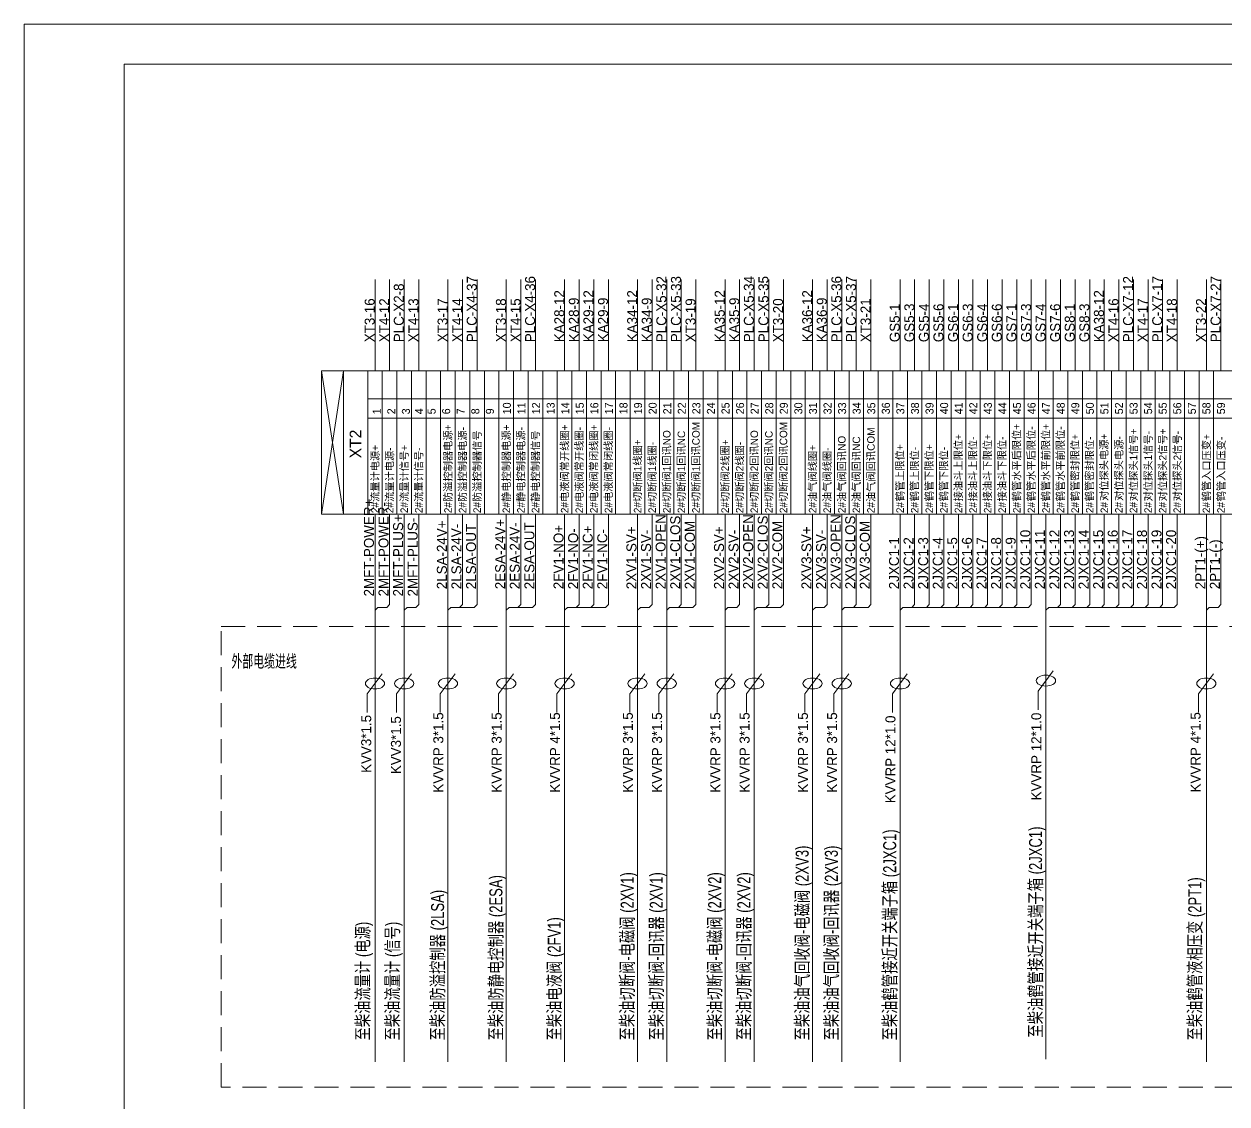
# Model space of a CAD drawing. Header units: millimetres. Extents: x 32721 to 72822, y 57624 to 123188.
# Drawn here: x 32721 to 34725, y 62253 to 64052 of the extents above; entities that cross this region are included whole.
import ezdxf
from ezdxf.enums import TextEntityAlignment as Align

# ---------------------------------------------------------------- set-up
doc = ezdxf.new("R2010")
doc.units = ezdxf.units.MM
doc.header["$LTSCALE"] = 10
doc.linetypes.add('AUDIT_D_061228083857-4', pattern=[6, 4, -2])
for name, color, linetype, lineweight in [('1轮廓实线层', 7, 'Continuous', 18), ('2细线层', 4, 'Continuous', 18), ('图框层', 7, 'Continuous', 18)]:
    doc.layers.add(name, color=color, linetype=linetype, lineweight=lineweight)
doc.styles.add('PC_TEXTSTYLE', font='', dxfattribs={"width": 0.8})
doc.styles.add('样式 1', font='SIMYOU.TTF', dxfattribs={"width": 0.75})
doc.styles.get('PC_TEXTSTYLE').set_extended_font_data('幼圆')

msp = doc.modelspace()

# ---------------------------------------------------------------- linework, layer by layer
at = {"layer": '1轮廓实线层'}
for p, q in [((33305.4, 63474), (33305.4, 63626.12)), ((33329.7, 63474), (33329.7, 63626.12)), ((33354, 63474), (33354, 63626.12)), ((33378.3, 63474), (33378.3, 63626.12)), ((33426.9, 63474), (33426.9, 63626.12)), ((33451.2, 63474), (33451.2, 63626.12)), ((33475.5, 63474), (33475.5, 63626.12)), ((33524.1, 63474), (33524.1, 63626.12)), ((33548.4, 63474), (33548.4, 63626.12)), ((33572.7, 63474), (33572.7, 63626.12)), ((33621.3, 63474), (33621.3, 63626.12)), ((33645.6, 63474), (33645.6, 63626.12)), ((33669.9, 63474), (33669.9, 63626.12)), ((33694.2, 63474), (33694.2, 63626.12)), ((33742.8, 63474), (33742.8, 63626.12)), ((33767.1, 63474), (33767.1, 63626.12)), ((33791.4, 63474), (33791.4, 63626.12)), ((33815.7, 63474), (33815.7, 63626.12)), ((33840, 63474), (33840, 63626.12)), ((33888.6, 63474), (33888.6, 63626.12)), ((33912.9, 63474), (33912.9, 63626.12)), ((33937.2, 63474), (33937.2, 63626.12)), ((33961.5, 63474), (33961.5, 63626.12)), ((33985.8, 63474), (33985.8, 63626.12)), ((34034.4, 63474), (34034.4, 63626.12)), ((34058.7, 63474), (34058.7, 63626.12)), ((34083, 63474), (34083, 63626.12)), ((34107.3, 63474), (34107.3, 63626.12)), ((34131.6, 63474), (34131.6, 63626.12)), ((34180.2, 63474), (34180.2, 63626.12)), ((34204.5, 63474), (34204.5, 63626.12)), ((34228.8, 63474), (34228.8, 63626.12)), ((34253.1, 63474), (34253.1, 63626.12)), ((34277.4, 63474), (34277.4, 63626.12)), ((34301.7, 63474), (34301.7, 63626.12)), ((34326, 63474), (34326, 63626.12)), ((34350.3, 63474), (34350.3, 63626.12)), ((34374.6, 63474), (34374.6, 63626.12)), ((34398.9, 63474), (34398.9, 63626.12)), ((34423.2, 63474), (34423.2, 63626.12)), ((34447.5, 63474), (34447.5, 63626.12)), ((34471.8, 63474), (34471.8, 63626.12)), ((34496.1, 63474), (34496.1, 63626.12)), ((34520.4, 63474), (34520.4, 63626.12)), ((34544.7, 63474), (34544.7, 63626.12)), ((34569, 63474), (34569, 63626.12)), ((34593.3, 63474), (34593.3, 63626.12)), ((34617.6, 63474), (34617.6, 63626.12)), ((34641.9, 63474), (34641.9, 63626.12)), ((34690.5, 63474), (34690.5, 63626.12)), ((34714.8, 63474), (34714.8, 63626.12)), ((33216.52, 63474), (33252.97, 63235.13)), ((33216.52, 63235.13), (33252.97, 63474)), ((33216.52, 63474), (33216.52, 63279.6)), ((33216.52, 63474), (33216.52, 63279.6)), ((33216.52, 63474), (33216.52, 63279.6)), ((33216.52, 63474), (33216.52, 63279.6)), ((33216.52, 63474), (33216.52, 63279.6)), ((33216.52, 63474), (33216.52, 63279.6)), ((33216.52, 63474), (33216.52, 63279.6)), ((33216.52, 63474), (33216.52, 63279.6)), ((33216.52, 63474), (33216.52, 63279.6)), ((33216.52, 63474), (33216.52, 63279.6)), ((33252.97, 63474), (33293.25, 63474)), ((33252.97, 63474), (33252.97, 63279.6)), ((33252.97, 63474), (33252.97, 63279.6)), ((33252.97, 63279.6), (33252.97, 63474)), ((33293.25, 63474), (33293.25, 63235.13)), ((33293.25, 63474), (36573.75, 63474)), ((33317.55, 63474), (33317.55, 63235.13)), ((33341.85, 63474), (33341.85, 63235.13)), ((33366.15, 63474), (33366.15, 63235.13)), ((33390.45, 63474), (33390.45, 63235.13)), ((33414.75, 63474), (33414.75, 63235.13)), ((33439.05, 63474), (33439.05, 63235.13)), ((33463.35, 63474), (33463.35, 63235.13)), ((33487.65, 63474), (33487.65, 63235.13)), ((33511.95, 63474), (33511.95, 63235.13)), ((33536.25, 63474), (33536.25, 63235.13)), ((33560.55, 63474), (33560.55, 63235.13)), ((33584.85, 63474), (33584.85, 63235.13)), ((33609.15, 63474), (33609.15, 63235.13)), ((33633.45, 63474), (33633.45, 63235.13)), ((33657.75, 63474), (33657.75, 63235.13)), ((33682.05, 63474), (33682.05, 63235.13)), ((33706.35, 63474), (33706.35, 63235.13)), ((33730.65, 63474), (33730.65, 63235.13)), ((33754.95, 63474), (33754.95, 63235.13)), ((33779.25, 63474), (33779.25, 63235.13)), ((33803.55, 63474), (33803.55, 63235.13)), ((33827.85, 63474), (33827.85, 63235.13)), ((33852.15, 63474), (33852.15, 63235.13)), ((33876.45, 63474), (33876.45, 63235.13)), ((33900.75, 63474), (33900.75, 63235.13)), ((33925.05, 63474), (33925.05, 63235.13)), ((33949.35, 63474), (33949.35, 63235.13)), ((33973.65, 63474), (33973.65, 63235.13)), ((33997.95, 63474), (33997.95, 63235.13)), ((34022.25, 63474), (34022.25, 63235.13)), ((34046.55, 63474), (34046.55, 63235.13)), ((34070.85, 63474), (34070.85, 63235.13)), ((34095.15, 63474), (34095.15, 63235.13)), ((34119.45, 63474), (34119.45, 63235.13)), ((34143.75, 63474), (34143.75, 63235.13)), ((34168.05, 63474), (34168.05, 63235.13)), ((34192.35, 63474), (34192.35, 63235.13)), ((34216.65, 63474), (34216.65, 63235.13)), ((34240.95, 63474), (34240.95, 63235.13)), ((34265.25, 63474), (34265.25, 63235.13)), ((34289.55, 63474), (34289.55, 63235.13)), ((34313.85, 63474), (34313.85, 63235.13)), ((34338.15, 63474), (34338.15, 63235.13)), ((34362.45, 63474), (34362.45, 63235.13)), ((34386.75, 63474), (34386.75, 63235.13)), ((34411.05, 63474), (34411.05, 63235.13)), ((34435.35, 63474), (34435.35, 63235.13)), ((34459.65, 63474), (34459.65, 63235.13)), ((34483.95, 63474), (34483.95, 63235.13)), ((34508.25, 63474), (34508.25, 63235.13)), ((34532.55, 63474), (34532.55, 63235.13)), ((34556.85, 63474), (34556.85, 63235.13)), ((34581.15, 63474), (34581.15, 63235.13)), ((34605.45, 63474), (34605.45, 63235.13)), ((34629.75, 63474), (34629.75, 63235.13)), ((34654.05, 63474), (34654.05, 63235.13)), ((34678.35, 63474), (34678.35, 63235.13)), ((34702.65, 63474), (34702.65, 63235.13)), ((33293.25, 63427.75), (36549.45, 63427.75)), ((33293.25, 63395.03), (36549.45, 63395.03)), ((33293.25, 63235.13), (33252.97, 63235.13)), ((36573.75, 63235.13), (33293.25, 63235.13)), ((33305.4, 63235.13), (33305.4, 63079.93)), ((33329.7, 63235.13), (33329.7, 63084.75)), ((33354, 63235.13), (33354, 63079.93)), ((33378.3, 63235.13), (33378.3, 63084.75)), ((33426.9, 63235.13), (33426.9, 63079.93)), ((33451.2, 63235.13), (33451.2, 63084.75)), ((33475.5, 63235.13), (33475.5, 63084.75)), ((33524.1, 63235.13), (33524.1, 63079.93)), ((33548.4, 63235.13), (33548.4, 63084.75)), ((33556.52, 63235.13), (33580.82, 63235.13)), ((33556.52, 63235.13), (33580.82, 63235.13)), ((33572.7, 63235.13), (33572.7, 63084.75)), ((33621.3, 63235.13), (33621.3, 63079.93)), ((33645.6, 63235.13), (33645.6, 63084.75)), ((33669.9, 63235.13), (33669.9, 63084.75)), ((33694.2, 63235.13), (33694.2, 63084.75)), ((33742.8, 63235.13), (33742.8, 63079.93)), ((33767.1, 63235.13), (33767.1, 63084.75)), ((33791.4, 63235.13), (33791.4, 63079.93)), ((33815.7, 63235.13), (33815.7, 63084.75)), ((33840, 63235.13), (33840, 63084.75)), ((33888.6, 63235.13), (33888.6, 63079.93)), ((33912.9, 63235.13), (33912.9, 63084.75)), ((33937.2, 63235.13), (33937.2, 63079.93)), ((33961.5, 63235.13), (33961.5, 63084.75)), ((33985.8, 63235.13), (33985.8, 63084.75)), ((34034.4, 63235.13), (34034.4, 63079.93)), ((34058.7, 63235.13), (34058.7, 63084.75)), ((34083, 63235.13), (34083, 63079.93)), ((34107.3, 63235.13), (34107.3, 63084.75)), ((34131.6, 63235.13), (34131.6, 63084.75)), ((34180.2, 63235.13), (34180.2, 63079.93)), ((34204.5, 63235.13), (34204.5, 63084.75)), ((34228.8, 63235.13), (34228.8, 63084.75)), ((34253.1, 63235.13), (34253.1, 63084.75)), ((34277.4, 63235.13), (34277.4, 63084.75)), ((34301.7, 63235.13), (34301.7, 63084.75)), ((34326, 63235.13), (34326, 63084.75)), ((34350.3, 63235.13), (34350.3, 63084.75)), ((34374.6, 63235.13), (34374.6, 63084.75)), ((34398.9, 63235.13), (34398.9, 63084.75)), ((34423.2, 63235.13), (34423.2, 63084.75)), ((34447.5, 63235.13), (34447.5, 63084.75)), ((34471.8, 63235.13), (34471.8, 63084.75)), ((34496.1, 63235.13), (34496.1, 63084.75)), ((34520.4, 63235.13), (34520.4, 63084.75)), ((34544.7, 63235.13), (34544.7, 63084.75)), ((34569, 63235.13), (34569, 63084.75)), ((34593.3, 63235.13), (34593.3, 63084.75)), ((34617.6, 63235.13), (34617.6, 63084.75)), ((34641.9, 63235.13), (34641.9, 63084.75)), ((34690.5, 63235.13), (34690.5, 63079.93)), ((34714.8, 63235.13), (34714.8, 63084.75)), ((33305.4, 63075.12), (33310.22, 63079.93)), ((33305.4, 63079.93), (33305.4, 62662.58)), ((33310.22, 63079.93), (33324.89, 63079.93)), ((33329.7, 63084.75), (33324.89, 63079.93)), ((33354, 63075.12), (33358.82, 63079.93)), ((33354, 63079.93), (33354, 62662.58)), ((33358.82, 63079.93), (33373.49, 63079.93)), ((33378.3, 63084.75), (33373.49, 63079.93)), ((33426.9, 63079.93), (33426.9, 62662.58)), ((33426.9, 63075.12), (33431.72, 63079.93)), ((33470.69, 63079.93), (33431.72, 63079.93)), ((33451.2, 63084.75), (33446.39, 63079.93)), ((33475.5, 63084.75), (33470.69, 63079.93)), ((33524.1, 63079.93), (33524.1, 62662.58)), ((33524.1, 63075.12), (33528.92, 63079.93)), ((33567.89, 63079.93), (33528.92, 63079.93)), ((33548.4, 63084.75), (33543.59, 63079.93)), ((33572.7, 63084.75), (33567.89, 63079.93)), ((33621.3, 63079.93), (33621.3, 62662.58)), ((33621.3, 63075.12), (33626.12, 63079.93)), ((33689.39, 63079.93), (33626.12, 63079.93)), ((33645.6, 63084.75), (33640.79, 63079.93)), ((33669.9, 63084.75), (33665.09, 63079.93)), ((33694.2, 63084.75), (33689.39, 63079.93)), ((33742.8, 63079.93), (33742.8, 62662.58)), ((33742.8, 63075.12), (33747.62, 63079.93)), ((33762.29, 63079.93), (33747.62, 63079.93)), ((33767.1, 63084.75), (33762.29, 63079.93)), ((33791.4, 63079.93), (33791.4, 62662.58)), ((33791.4, 63075.12), (33796.22, 63079.93)), ((33835.19, 63079.93), (33796.22, 63079.93)), ((33815.7, 63084.75), (33810.89, 63079.93)), ((33840, 63084.75), (33835.19, 63079.93)), ((33888.6, 63079.93), (33888.6, 62662.58)), ((33888.6, 63075.12), (33893.42, 63079.93)), ((33908.09, 63079.93), (33893.42, 63079.93)), ((33912.9, 63084.75), (33908.09, 63079.93)), ((33937.2, 63079.93), (33937.2, 62662.58)), ((33937.2, 63075.12), (33942.02, 63079.93)), ((33980.99, 63079.93), (33942.02, 63079.93)), ((33961.5, 63084.75), (33956.69, 63079.93)), ((33985.8, 63084.75), (33980.99, 63079.93)), ((34034.4, 63075.12), (34039.22, 63079.93)), ((34034.4, 63079.93), (34034.4, 62662.58)), ((34053.89, 63079.93), (34039.22, 63079.93)), ((34058.7, 63084.75), (34053.89, 63079.93)), ((34083, 63079.93), (34083, 62662.58)), ((34083, 63075.12), (34087.82, 63079.93)), ((34126.79, 63079.93), (34087.82, 63079.93)), ((34107.3, 63084.75), (34102.49, 63079.93)), ((34131.6, 63084.75), (34126.79, 63079.93)), ((34180.2, 63079.93), (34180.2, 62662.58)), ((34180.2, 63075.12), (34185.02, 63079.93)), ((34394.09, 63079.93), (34185.02, 63079.93)), ((34204.5, 63084.75), (34199.69, 63079.93)), ((34228.8, 63084.75), (34223.99, 63079.93)), ((34253.1, 63084.75), (34248.29, 63079.93)), ((34277.4, 63084.75), (34272.59, 63079.93)), ((34301.7, 63084.75), (34296.89, 63079.93)), ((34326, 63084.75), (34321.19, 63079.93)), ((34350.3, 63084.75), (34345.49, 63079.93)), ((34374.6, 63084.75), (34369.79, 63079.93)), ((34398.9, 63084.75), (34394.09, 63079.93)), ((34423.2, 63084.75), (34423.2, 62667.39)), ((34423.2, 63075.12), (34428.02, 63079.93)), ((34637.09, 63079.93), (34428.02, 63079.93)), ((34447.5, 63084.75), (34442.69, 63079.93)), ((34471.8, 63084.75), (34466.99, 63079.93)), ((34496.1, 63084.75), (34491.29, 63079.93)), ((34520.4, 63084.75), (34515.59, 63079.93)), ((34544.7, 63084.75), (34539.89, 63079.93)), ((34569, 63084.75), (34564.19, 63079.93)), ((34593.3, 63084.75), (34588.49, 63079.93)), ((34617.6, 63084.75), (34612.79, 63079.93)), ((34641.9, 63084.75), (34637.09, 63079.93)), ((34690.5, 63079.93), (34690.5, 62662.58)), ((34690.5, 63075.12), (34695.32, 63079.93)), ((34709.99, 63079.93), (34695.32, 63079.93)), ((34714.8, 63084.75), (34709.99, 63079.93)), ((34435.15, 62974.14), (34410.33, 62940.54)), ((33317.35, 62969.32), (33292.53, 62935.72)), ((33365.95, 62969.32), (33341.13, 62935.72)), ((33438.85, 62969.32), (33414.03, 62935.72)), ((33536.05, 62969.32), (33511.23, 62935.72)), ((33633.25, 62969.32), (33608.43, 62935.72)), ((33754.75, 62969.32), (33729.93, 62935.72)), ((33803.35, 62969.32), (33778.53, 62935.72)), ((33900.55, 62969.32), (33875.73, 62935.72)), ((33949.15, 62969.32), (33924.33, 62935.72)), ((34046.35, 62969.32), (34021.53, 62935.72)), ((34094.95, 62969.32), (34070.13, 62935.72)), ((34192.15, 62969.32), (34167.33, 62935.72)), ((34702.45, 62969.32), (34677.63, 62935.72)), ((33292.53, 62935.72), (33292.53, 62904.61)), ((33341.13, 62935.72), (33341.13, 62904.61)), ((33414.03, 62935.72), (33414.03, 62904.61)), ((33511.23, 62935.72), (33511.23, 62904.61)), ((33608.43, 62935.72), (33608.43, 62904.61)), ((33729.93, 62935.72), (33729.93, 62904.61)), ((33778.53, 62935.72), (33778.53, 62904.61)), ((33875.73, 62935.72), (33875.73, 62904.61)), ((33924.33, 62935.72), (33924.33, 62904.61)), ((34021.53, 62935.72), (34021.53, 62904.61)), ((34070.13, 62935.72), (34070.13, 62904.61)), ((34167.33, 62935.72), (34167.33, 62904.61)), ((34410.33, 62940.54), (34410.33, 62909.43)), ((34677.63, 62935.72), (34677.63, 62904.61)), ((33305.4, 62662.58), (33305.4, 62322.53)), ((33354, 62662.58), (33354, 62322.53)), ((33426.9, 62662.58), (33426.9, 62322.53)), ((33524.1, 62662.58), (33524.1, 62322.53)), ((33621.3, 62662.58), (33621.3, 62322.53)), ((33742.8, 62662.58), (33742.8, 62322.53)), ((33791.4, 62662.58), (33791.4, 62322.53)), ((33888.6, 62662.58), (33888.6, 62322.53)), ((33937.2, 62662.58), (33937.2, 62322.53)), ((34034.4, 62662.58), (34034.4, 62322.53)), ((34083, 62662.58), (34083, 62322.53)), ((34180.2, 62662.58), (34180.2, 62322.53)), ((34423.2, 62667.39), (34423.2, 62327.35)), ((34690.5, 62662.58), (34690.5, 62322.53))]:
    msp.add_line(p, q, dxfattribs=at)
msp.add_lwpolyline([(33216.52, 63235.13), (33216.52, 63474), (33252.97, 63474), (33252.97, 63235.13)], close=True, dxfattribs=at)
at = {"layer": '1轮廓实线层', "linetype": 'AUDIT_D_061228083857-4'}
msp.add_lwpolyline([(33049.25, 63048.2), (36484.5, 63048.2), (36484.5, 62280.55), (33049.25, 62280.55)], close=True, dxfattribs=at)
at = {"layer": '1轮廓实线层'}
for centre in [(33305.4, 62953.15), (33354, 62953.15), (33426.9, 62953.15), (33524.1, 62953.15), (33621.3, 62953.15), (33742.8, 62953.15), (33791.4, 62953.15), (33888.6, 62953.15), (33937.2, 62953.15), (34034.4, 62953.15), (34083, 62953.15), (34180.2, 62953.15), (34423.2, 62957.96), (34690.5, 62953.15)]:
    msp.add_ellipse(centre, major_axis=(16.05, 0), ratio=0.5678064, dxfattribs=at)
at = {"layer": '2细线层'}
for p in [(32720.69, 61251.98), (36680.69, 64051.98)]:
    msp.add_line(p, (32720.69, 64051.98), dxfattribs=at)
at = {"layer": '图框层'}
for p in [(32887.35, 61318.65), (36614.02, 63985.32)]:
    msp.add_line(p, (32887.35, 63985.32), dxfattribs=at)

# ---------------------------------------------------------------- texts
at = {"layer": '1轮廓实线层', "style": '样式 1'}
for s, height, p in [('PLC-X4-37', 16.667, (33474.93, 63521.86)), ('PLC-X4-36', 16.667, (33572.13, 63521.86)), ('PLC-X5-32', 16.667, (33790.83, 63521.86)), ('PLC-X5-33', 16.667, (33815.13, 63521.86)), ('PLC-X5-34', 16.667, (33936.63, 63521.86)), ('PLC-X5-35', 16.667, (33960.93, 63521.86)), ('PLC-X5-36', 16.667, (34082.43, 63521.86)), ('PLC-X5-37', 16.667, (34106.73, 63521.86)), ('PLC-X7-12', 16.667, (34568.43, 63521.86)), ('PLC-X7-17', 16.667, (34617.03, 63521.86)), ('PLC-X7-27', 16.667, (34714.23, 63521.86)), ('PLC-X2-8', 16.667, (33353.43, 63521.86)), ('XT3-16', 16.667, (33304.83, 63521.86)), ('XT4-12', 16.667, (33329.13, 63521.86)), ('XT4-13', 16.667, (33377.73, 63521.86)), ('XT3-17', 16.667, (33426.33, 63521.86)), ('XT4-14', 16.667, (33450.63, 63521.86)), ('XT3-18', 16.667, (33523.53, 63521.86)), ('XT4-15', 16.667, (33547.83, 63521.86)), ('KA28-12', 16.667, (33620.73, 63521.86)), ('KA28-9', 16.667, (33645.03, 63521.86)), ('KA29-12', 16.667, (33669.33, 63521.86)), ('KA29-9', 16.667, (33693.63, 63521.86)), ('KA34-12', 16.667, (33742.23, 63521.86)), ('KA34-9', 16.667, (33766.53, 63521.86)), ('XT3-19', 16.667, (33839.43, 63521.86)), ('KA35-12', 16.667, (33888.03, 63521.86)), ('KA35-9', 16.667, (33912.33, 63521.86)), ('XT3-20', 16.667, (33985.23, 63521.86)), ('KA36-12', 16.667, (34033.83, 63521.86)), ('KA36-9', 16.667, (34058.13, 63521.86)), ('XT3-21', 16.667, (34131.03, 63521.86)), ('KA38-12', 16.667, (34519.83, 63521.86)), ('XT4-16', 16.667, (34544.13, 63521.86)), ('XT4-17', 16.667, (34592.73, 63521.86)), ('XT4-18', 16.667, (34641.33, 63521.86)), ('XT3-22', 16.667, (34689.93, 63521.86)), ('GS5-1', 16.667, (34179.63, 63521.86)), ('GS5-3', 16.667, (34203.93, 63521.86)), ('GS5-4', 16.667, (34228.23, 63521.86)), ('GS5-6', 16.667, (34252.53, 63521.86)), ('GS6-1', 16.667, (34276.83, 63521.86)), ('GS6-3', 16.667, (34301.13, 63521.86)), ('GS6-4', 16.667, (34325.43, 63521.86)), ('GS6-6', 16.667, (34349.73, 63521.86)), ('GS7-1', 16.667, (34374.03, 63521.86)), ('GS7-3', 16.667, (34398.33, 63521.86)), ('GS7-4', 16.667, (34422.63, 63521.86)), ('GS7-6', 16.667, (34446.93, 63521.86)), ('GS8-1', 16.667, (34471.23, 63521.86)), ('GS8-3', 16.667, (34495.53, 63521.86)), ('1', 13.33, (33314.96, 63401.71)), ('2', 13.33, (33339.25, 63401.71)), ('3', 13.33, (33363.53, 63401.71)), ('4', 13.33, (33385.56, 63401.71)), ('5', 13.33, (33406.36, 63401.71)), ('6', 13.33, (33430.64, 63401.71)), ('7', 13.33, (33454.92, 63401.71)), ('8', 13.33, (33479.2, 63401.71)), ('9', 13.33, (33503.48, 63401.71)), ('10', 13.333, (33531.8, 63401.71)), ('11', 13.333, (33556.08, 63401.71)), ('12', 13.333, (33580.36, 63401.71)), ('13', 13.333, (33604.65, 63401.71)), ('14', 13.333, (33628.93, 63401.71)), ('15', 13.333, (33653.21, 63401.71)), ('16', 13.333, (33677.49, 63401.71)), ('17', 13.333, (33701.77, 63401.71)), ('18', 13.333, (33726.05, 63401.71)), ('19', 13.333, (33750.34, 63401.71)), ('20', 13.333, (33774.62, 63401.71)), ('21', 13.333, (33798.9, 63401.71)), ('22', 13.333, (33823.18, 63401.71)), ('23', 13.333, (33847.46, 63401.71)), ('24', 13.333, (33871.74, 63401.71)), ('25', 13.333, (33896.03, 63401.71)), ('26', 13.333, (33920.31, 63401.71)), ('27', 13.333, (33944.59, 63401.71)), ('28', 13.333, (33968.87, 63401.71)), ('29', 13.333, (33993.15, 63401.71)), ('30', 13.333, (34017.43, 63401.71)), ('31', 13.333, (34041.71, 63401.71)), ('32', 13.333, (34066, 63401.71)), ('33', 13.333, (34090.28, 63401.71)), ('34', 13.333, (34114.56, 63401.71)), ('35', 13.333, (34138.84, 63401.71)), ('36', 13.333, (34163.12, 63401.71)), ('37', 13.333, (34187.4, 63401.71)), ('38', 13.333, (34211.69, 63401.71)), ('39', 13.333, (34235.97, 63401.71)), ('40', 13.333, (34260.25, 63401.71)), ('41', 13.333, (34284.53, 63401.71)), ('42', 13.333, (34308.81, 63401.71)), ('43', 13.333, (34333.09, 63401.71)), ('44', 13.333, (34357.38, 63401.71)), ('45', 13.333, (34381.66, 63401.71)), ('46', 13.333, (34405.94, 63401.71)), ('47', 13.333, (34430.22, 63401.71)), ('48', 13.333, (34454.5, 63401.71)), ('49', 13.333, (34478.78, 63401.71)), ('50', 13.333, (34503.07, 63401.71)), ('51', 13.333, (34527.35, 63401.71)), ('52', 13.333, (34551.63, 63401.71)), ('53', 13.333, (34575.91, 63401.71)), ('54', 13.333, (34600.19, 63401.71)), ('55', 13.333, (34624.47, 63401.71)), ('56', 13.333, (34648.76, 63401.71)), ('57', 13.333, (34673.04, 63401.71)), ('58', 13.333, (34697.32, 63401.71)), ('59', 13.333, (34721.6, 63401.71)), ('防溢控制器电源+', 12.5, (33433.24, 63255.57)), ('防溢控制器电源-', 12.5, (33457.54, 63255.57)), ('防溢控制器信号', 12.5, (33481.84, 63255.57)), ('静电控制器电源+', 12.5, (33530.44, 63255.57)), ('静电控制器电源-', 12.5, (33554.74, 63255.57)), ('静电控制器信号', 12.5, (33579.04, 63255.57)), ('电液阀常开线圈+', 12.5, (33627.64, 63255.57)), ('电液阀常开线圈-', 12.5, (33651.94, 63255.57)), ('电液阀常闭线圈+', 12.5, (33676.24, 63255.57)), ('电液阀常闭线圈-', 12.5, (33700.54, 63255.57)), ('切断阀1回讯NO', 12.5, (33797.74, 63255.57)), ('切断阀1回讯NC', 12.5, (33822.04, 63255.57)), ('切断阀1回讯COM', 12.5, (33846.34, 63255.57)), ('切断阀2回讯NO', 12.5, (33943.54, 63255.57)), ('切断阀2回讯NC', 12.5, (33967.84, 63255.57)), ('切断阀2回讯COM', 12.5, (33992.14, 63255.57)), ('油气阀回讯COM', 12.5, (34137.94, 63255.57)), ('鹤管水平后限位+', 12.5, (34380.67, 63256.72)), ('鹤管水平后限位-', 12.5, (34404.97, 63256.72)), ('鹤管水平前限位+', 12.5, (34429.27, 63256.72)), ('鹤管水平前限位-', 12.5, (34453.57, 63256.72)), ('对位探头1信号+', 12.5, (34575.48, 63256.64)), ('对位探头1信号-', 12.5, (34599.78, 63256.64)), ('对位探头2信号+', 12.5, (34624.08, 63256.64)), ('对位探头2信号-', 12.5, (34648.38, 63256.64)), ('切断阀1线圈+', 12.5, (33749.14, 63255.57)), ('切断阀1线圈-', 12.5, (33773.44, 63255.57)), ('切断阀2线圈+', 12.5, (33894.94, 63255.57)), ('切断阀2线圈-', 12.5, (33919.24, 63255.57)), ('油气阀回讯NO', 12.5, (34089.34, 63255.57)), ('油气阀回讯NC', 12.5, (34113.64, 63255.57)), ('鹤管上限位+', 12.5, (34186.27, 63256.72)), ('鹤管下限位+', 12.5, (34234.87, 63256.72)), ('接油斗上限位+', 12.5, (34283.47, 63256.72)), ('接油斗上限位-', 12.5, (34307.77, 63256.72)), ('接油斗下限位+', 12.5, (34332.07, 63256.72)), ('接油斗下限位-', 12.5, (34356.37, 63256.72)), ('鹤管密封限位+', 12.5, (34477.87, 63256.72)), ('鹤管密封限位-', 12.5, (34502.17, 63256.72)), ('对位探头电源+', 12.5, (34526.26, 63257.3)), ('对位探头电源-', 12.5, (34551.18, 63257.3)), ('鹤管入口压变+', 12.5, (34696.98, 63256.64)), ('鹤管入口压变-', 12.5, (34721.28, 63256.64)), ('2#流量计电源+', 12.5, (33311.74, 63237.04)), ('2#流量计电源-', 12.5, (33336.04, 63237.04)), ('2#流量计信号+', 12.5, (33360.34, 63237.04)), ('2#流量计信号-', 12.5, (33384.64, 63237.04)), ('油气阀线圈+', 12.5, (34040.74, 63255.57)), ('油气阀线圈-', 12.5, (34065.04, 63255.57)), ('鹤管上限位-', 12.5, (34210.57, 63256.72)), ('鹤管下限位-', 12.5, (34259.17, 63256.72)), ('2MFT-POWER+', 16.6667, (33303.63, 63098.22)), ('2MFT-POWER-', 16.6667, (33327.93, 63098.22)), ('2#', 12.5, (33433.24, 63237.04)), ('2#', 12.5, (33457.54, 63237.04)), ('2#', 12.5, (33481.84, 63237.04)), ('2#', 12.5, (33530.44, 63237.04)), ('2#', 12.5, (33554.74, 63237.04)), ('2#', 12.5, (33579.04, 63237.04)), ('2#', 12.5, (33627.64, 63237.04)), ('2#', 12.5, (33651.94, 63237.02)), ('2#', 12.5, (33676.24, 63237.02)), ('2#', 12.5, (33700.54, 63237.02)), ('2#', 12.5, (33749.14, 63237.02)), ('2#', 12.5, (33773.44, 63237.02)), ('2#', 12.5, (33797.74, 63237.02)), ('2#', 12.5, (33822.04, 63237.02)), ('2#', 12.5, (33846.34, 63237.04)), ('2#', 12.5, (33894.94, 63237.02)), ('2#', 12.5, (33919.24, 63237.02)), ('2#', 12.5, (33943.54, 63237.02)), ('2#', 12.5, (33967.84, 63237.02)), ('2#', 12.5, (33992.14, 63237.04)), ('2#', 12.5, (34040.74, 63237.04)), ('2#', 12.5, (34065.04, 63237.04)), ('2#', 12.5, (34089.34, 63237.04)), ('2#', 12.5, (34113.64, 63237.04)), ('2#', 12.5, (34137.94, 63237.04)), ('2#', 12.5, (34186.54, 63237.04)), ('2#', 12.5, (34210.84, 63237.02)), ('2#', 12.5, (34235.14, 63237.02)), ('2#', 12.5, (34259.44, 63237.02)), ('2#', 12.5, (34283.74, 63237.02)), ('2#', 12.5, (34308.04, 63237.02)), ('2#', 12.5, (34332.34, 63237.02)), ('2#', 12.5, (34356.64, 63237.02)), ('2#', 12.5, (34380.94, 63237.04)), ('2#', 12.5, (34405.24, 63237.04)), ('2#', 12.5, (34429.54, 63237.04)), ('2#', 12.5, (34453.84, 63237.04)), ('2#', 12.5, (34478.14, 63237.04)), ('2#', 12.5, (34502.44, 63237.04)), ('2#', 12.5, (34526.74, 63237.04)), ('2#', 12.5, (34551.04, 63237.04)), ('2#', 12.5, (34575.34, 63237.04)), ('2#', 12.5, (34599.64, 63237.04)), ('2#', 12.5, (34623.94, 63237.04)), ('2#', 12.5, (34648.24, 63237.04)), ('2#', 12.5, (34696.84, 63237.02)), ('2#', 12.5, (34721.14, 63237.02)), ('2MFT-PLUS+', 16.667, (33352.23, 63098.22)), ('2XV1-OPEN', 16.667, (33789.63, 63110.24)), ('2XV1-CLOS', 16.667, (33813.93, 63110.24)), ('2XV2-OPEN', 16.667, (33935.43, 63110.24)), ('2XV2-CLOS', 16.667, (33959.73, 63110.24)), ('2XV3-OPEN', 16.667, (34081.23, 63110.24)), ('2XV3-CLOS', 16.667, (34105.53, 63110.24)), ('2MFT-PLUS-', 16.667, (33376.53, 63098.22)), ('2LSA-24V+', 16.667, (33425.13, 63110.24)), ('2LSA-24V-', 16.667, (33449.43, 63110.24)), ('2LSA-OUT', 16.667, (33473.73, 63110.24)), ('2ESA-24V+', 16.667, (33522.33, 63110.24)), ('2ESA-24V-', 16.667, (33546.63, 63110.24)), ('2ESA-OUT', 16.667, (33570.93, 63110.24)), ('2FV1-NO+', 16.667, (33619.53, 63110.24)), ('2FV1-NO-', 16.667, (33643.83, 63110.24)), ('2FV1-NC+', 16.667, (33668.13, 63110.24)), ('2XV1-SV+', 16.667, (33741.03, 63110.24)), ('2XV1-COM', 16.667, (33838.23, 63110.24)), ('2XV2-SV+', 16.667, (33886.83, 63110.24)), ('2XV2-COM', 16.667, (33984.03, 63110.24)), ('2XV3-SV+', 16.667, (34032.63, 63110.24)), ('2XV3-COM', 16.667, (34129.83, 63110.24)), ('2FV1-NC-', 16.667, (33692.43, 63110.24)), ('2XV1-SV-', 16.667, (33765.33, 63110.24)), ('2XV2-SV-', 16.667, (33911.13, 63110.24)), ('2XV3-SV-', 16.667, (34056.93, 63110.24)), ('2JXC1-1', 16.667, (34178.43, 63110.24)), ('2JXC1-2', 16.667, (34202.73, 63110.24)), ('2JXC1-3', 16.667, (34227.03, 63110.24)), ('2JXC1-4', 16.667, (34251.33, 63110.24)), ('2JXC1-5', 16.667, (34275.63, 63110.24)), ('2JXC1-6', 16.667, (34299.93, 63110.24)), ('2JXC1-7', 16.667, (34324.23, 63110.24)), ('2JXC1-8', 16.667, (34348.53, 63110.24)), ('2JXC1-9', 16.667, (34372.83, 63110.24)), ('2JXC1-10', 16.667, (34397.13, 63110.24)), ('2JXC1-11', 16.667, (34421.43, 63110.24)), ('2JXC1-12', 16.667, (34445.73, 63110.24)), ('2JXC1-13', 16.667, (34470.03, 63110.24)), ('2JXC1-14', 16.667, (34494.33, 63110.24)), ('2JXC1-15', 16.667, (34518.63, 63110.24)), ('2JXC1-16', 16.667, (34542.93, 63110.24)), ('2JXC1-17', 16.667, (34567.23, 63110.24)), ('2JXC1-18', 16.667, (34591.53, 63110.24)), ('2JXC1-19', 16.667, (34615.83, 63110.24)), ('2JXC1-20', 16.667, (34640.13, 63110.24)), ('2PT1-(+)', 16.667, (34688.73, 63110.24)), ('2PT1-(-)', 16.667, (34713.03, 63110.24)), ('KVV3*1.5', 16.667, (33299.04, 62804.13)), ('KVV3*1.5', 16.667, (33348.58, 62802.06))]:
    msp.add_text(s, height=height, rotation=90, dxfattribs=at).set_placement(p)
msp.add_text('XT2', height=19.444, rotation=90, dxfattribs=at).set_placement((33282.68, 63352.26), align=Align.CENTER)
at = {"layer": '1轮廓实线层', "insert": (33066.12, 63000.76), "char_height": 20.8333, "width": 218.2809, "attachment_point": 1, "style": 'PC_TEXTSTYLE'}
msp.add_mtext('{\\W0.64;外部电缆进线}', dxfattribs=at)
at = {"layer": '1轮廓实线层', "attachment_point": 7, "rotation": 90, "style": '样式 1'}
for s, insert, char_height, width in [('{\\W1;KVVRP 3*1.5}', (33419.42, 62771.27), 16.6667, 192.3611), ('{\\W1;KVVRP 3*1.5}', (33516.62, 62771.27), 16.6667, 192.3611), ('{\\W1;KVVRP 4*1.5}', (33613.82, 62771.27), 16.6667, 192.3611), ('{\\W1;KVVRP 3*1.5}', (33735.32, 62771.27), 16.6667, 192.3611), ('{\\W1;KVVRP 3*1.5}', (33783.92, 62771.27), 16.6667, 192.3611), ('{\\W1;KVVRP 3*1.5}', (33881.12, 62771.27), 16.6667, 192.3611), ('{\\W1;KVVRP 3*1.5}', (33929.72, 62771.27), 16.6667, 192.3611), ('{\\W1;KVVRP 3*1.5}', (34026.92, 62771.27), 16.6667, 192.3611), ('{\\W1;KVVRP 3*1.5}', (34075.52, 62771.27), 16.6667, 192.3611), ('{\\W1;KVVRP 12*1.0}', (34172.72, 62753.59), 16.6667, 210.1389), ('{\\W1;KVVRP 12*1.0}', (34415.72, 62758.4), 16.6667, 210.1389), ('{\\W1;KVVRP 4*1.5}', (34681.03, 62771.53), 16.6667, 192.3611), ('至柴油鹤管接近开关端子箱 (2JXC1)', (34423.27, 62363.11), 21.6667, 510.9271), ('至柴油鹤管接近开关端子箱 (2JXC1)', (34180.27, 62358.3), 21.6667, 510.9271), ('至柴油油气回收阀-电磁阀 (2XV3)', (34034.47, 62358.3), 21.6667, 510.9271), ('至柴油油气回收阀-回讯器 (2XV3)', (34083.07, 62358.3), 21.6667, 510.9271), ('至柴油防静电控制器 (2ESA)', (33524.17, 62358.3), 21.6667, 510.9271), ('至柴油切断阀-电磁阀 (2XV1)', (33742.87, 62358.3), 21.6667, 510.9271), ('至柴油切断阀-回讯器 (2XV1)', (33791.47, 62358.3), 21.6667, 510.9271), ('至柴油切断阀-电磁阀 (2XV2)', (33888.67, 62358.3), 21.6667, 510.9271), ('至柴油切断阀-回讯器 (2XV2)', (33937.27, 62358.3), 21.6667, 510.9271), ('至柴油鹤管液相压变 (2PT1)', (34688.57, 62358.3), 21.6667, 510.9271), ('至柴油防溢控制器 (2LSA)', (33426.97, 62358.3), 21.6667, 510.9271), ('至柴油流量计 (电源)', (33302.15, 62358.3), 21.6667, 354.9271), ('至柴油流量计 (信号) ', (33351.59, 62358.3), 21.6667, 362.6458), ('至柴油电液阀 (2FV1)', (33621.37, 62358.3), 21.6667, 510.9271)]:
    msp.add_mtext(s, dxfattribs=dict(at, insert=insert, char_height=char_height, width=width))

doc.saveas('drawing.dxf')
